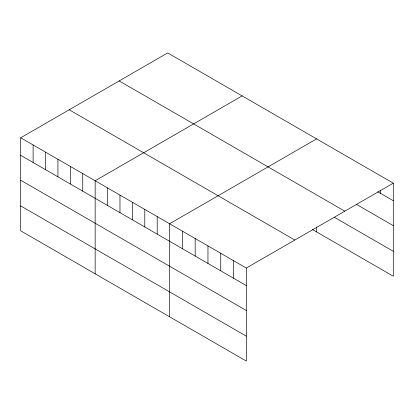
<?xml version="1.0" encoding="UTF-8"?>
<svg xmlns="http://www.w3.org/2000/svg" width="414" height="414" viewBox="0 0 414 414"><rect width="100%" height="100%" fill="white"/><g stroke="black" fill="none" stroke-linecap="round" stroke-linejoin="round"><path stroke-width="0.62" d="M20.7 137.779L246.314 268.039L246.314 361.08L20.7 230.826L20.7 137.779L167.686 52.92L393.3 183.174L393.3 276.221L312.275 229.439M242.138 95.903L95.153 180.763L95.153 273.809M316.591 138.887L169.605 223.751L169.605 316.793M246.314 268.039L393.3 183.174M377.734 191.744L393.3 200.728M356.614 204.459L393.3 225.64M119.18 80.921L344.795 211.181M334.377 217.288L393.3 251.308M69.205 109.777L294.82 240.032M20.7 155.333L246.314 285.593M20.7 180.245L246.314 310.505M20.7 205.913L246.314 336.168M380.518 190.212L380.518 193.348M316.591 226.95L316.591 231.933M233.527 260.654L233.527 278.208M220.745 253.275L220.745 270.828M207.957 245.895L207.957 263.449M195.175 238.511L195.175 256.064M182.388 231.131L182.388 248.685M157.196 216.584L157.196 234.138M144.786 209.422L144.786 226.975M132.376 202.26L132.376 219.813M119.972 195.092L119.972 212.646M107.562 187.93L107.562 205.484M82.743 173.601L82.743 191.154M70.333 166.438L70.333 183.992M57.924 159.271L57.924 176.825M45.519 152.109L45.519 169.662M33.11 144.947L33.11 162.5"/></g></svg>
